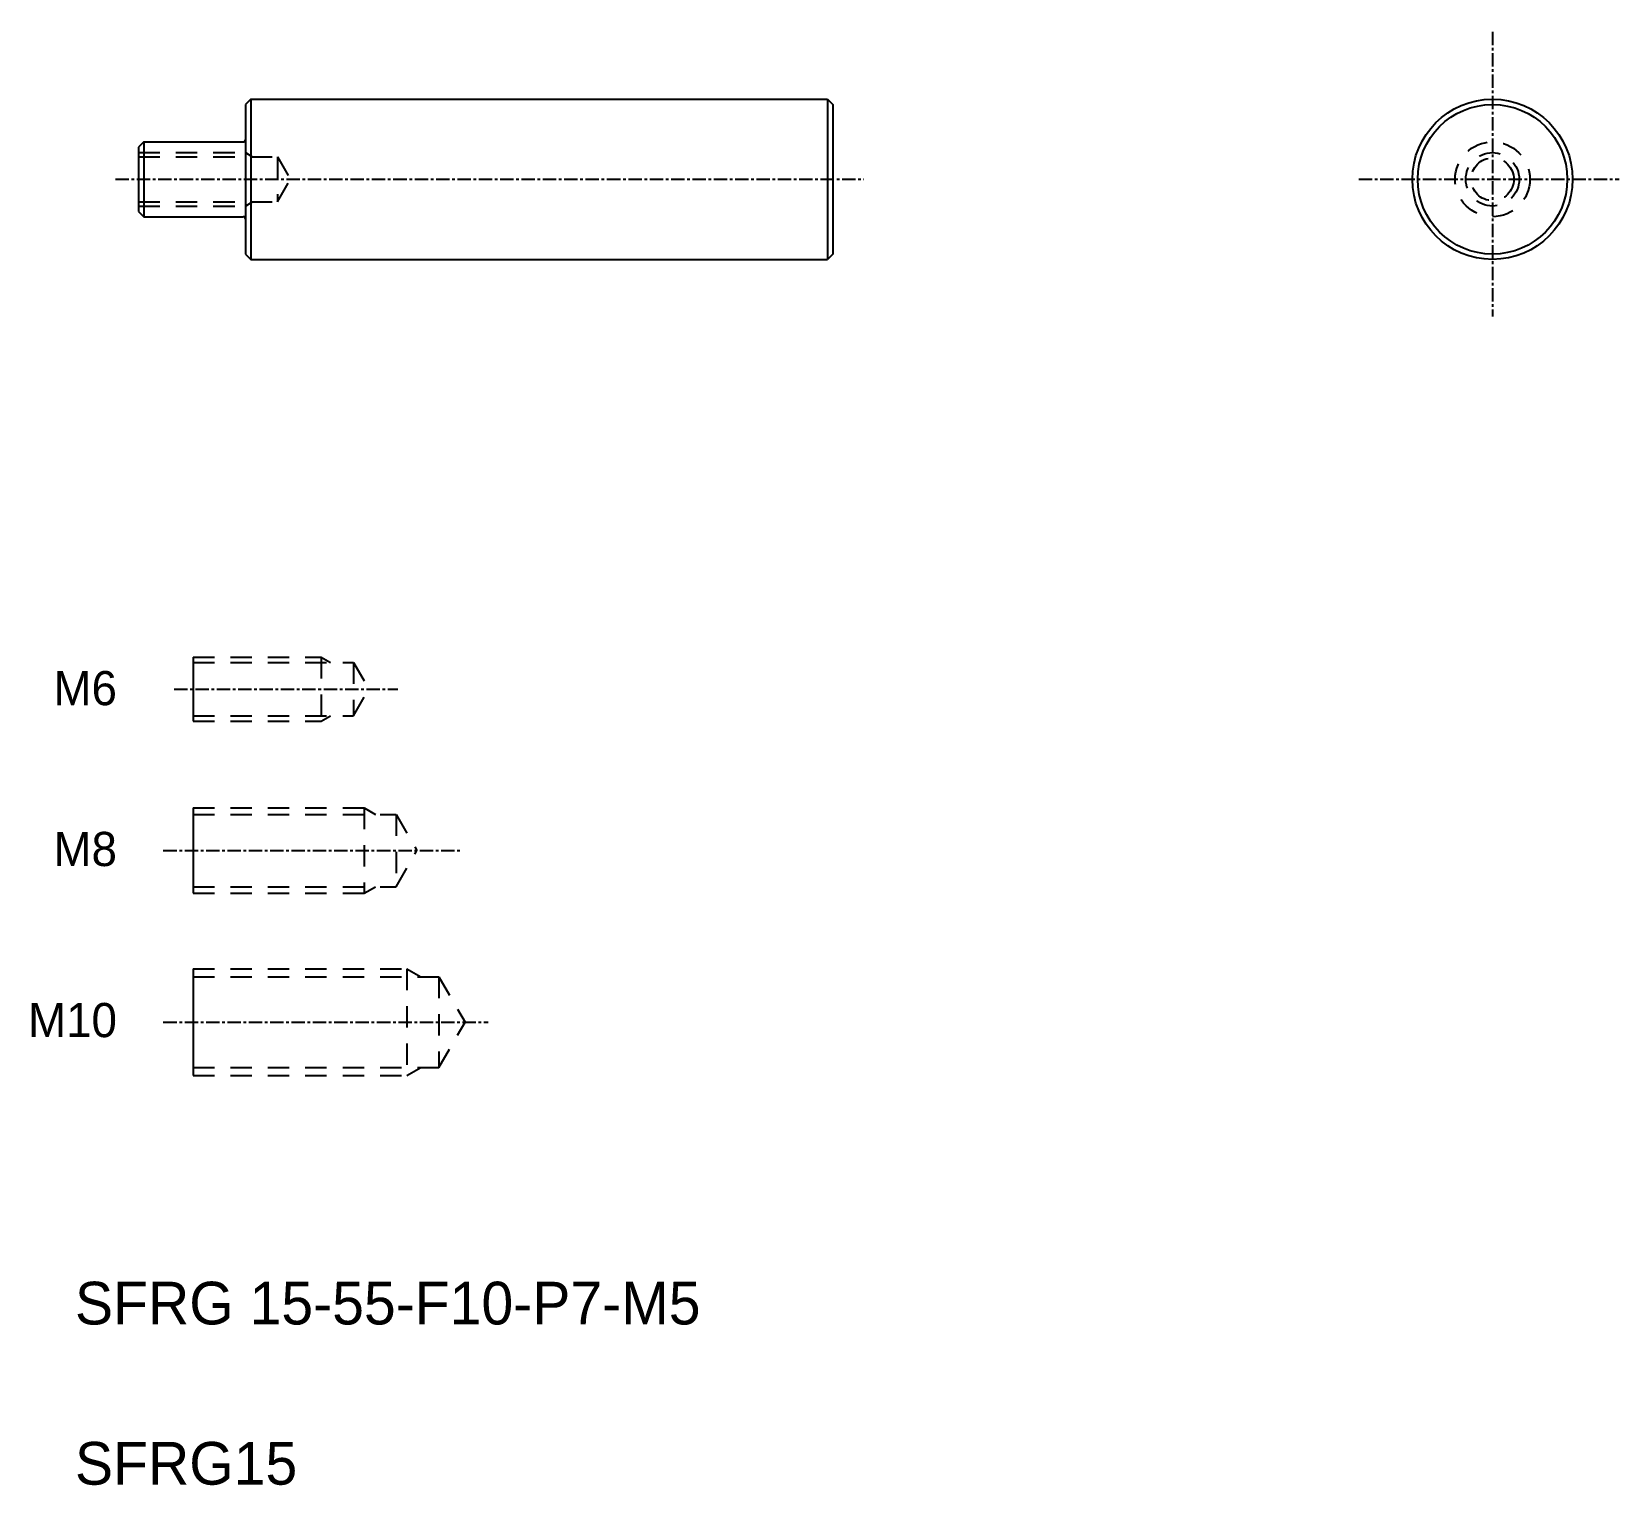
# Model space of a CAD drawing. Extents: x 49 to 197, y 84 to 220.
import ezdxf
from ezdxf.enums import TextEntityAlignment as Align

# ---------------------------------------------------------------- set-up
doc = ezdxf.new("R2010")
doc.units = 0
doc.linetypes.add('CENTER', pattern=[2, 1.25, -0.25, 0.25, -0.25])
doc.linetypes.add('DASHED', pattern=[3.5, 2, -1.5])
doc.layers.get('0').update_dxf_attribs({"linetype": 'CONTINUOUS'})
doc.layers.add('CENTER', color=1, linetype='CENTER')

msp = doc.modelspace()

# ---------------------------------------------------------------- linework, layer by layer
at = {"color": 7, "linetype": 'CONTINUOUS'}
for p, q in [((69.39, 213.34), (68.89, 212.84)), ((68.89, 212.84), (68.89, 198.84)), ((69.39, 213.34), (123.39, 213.34)), ((69.39, 213.34), (69.39, 198.34)), ((123.39, 213.34), (123.39, 198.34)), ((123.39, 213.34), (123.89, 212.84)), ((123.89, 212.84), (123.89, 198.84)), ((59.39, 209.34), (58.89, 208.84)), ((58.89, 208.84), (58.89, 202.84)), ((59.39, 209.34), (68.69, 209.34)), ((59.39, 209.34), (59.39, 202.34)), ((58.89, 202.84), (59.39, 202.34)), ((59.39, 202.34), (68.69, 202.34)), ((68.89, 198.84), (69.39, 198.34)), ((69.39, 198.34), (123.39, 198.34)), ((123.89, 198.84), (123.39, 198.34)), ((64, 161.11), (64, 155.11)), ((64, 146.99), (64, 138.99)), ((64, 131.92), (64, 121.92))]:
    msp.add_line(p, q, dxfattribs=at)
at = {"color": 3, "linetype": 'DASHED'}
for p, q in [((58.89, 208.34), (68.89, 208.34)), ((68.89, 208.34), (68.89, 203.34)), ((68.89, 208.34), (69.49, 207.99)), ((58.89, 207.94), (71.89, 207.94)), ((71.89, 207.94), (71.89, 203.74)), ((71.89, 207.94), (73.1, 205.84)), ((71.89, 203.74), (73.1, 205.84)), ((58.89, 203.74), (71.89, 203.74)), ((68.89, 203.34), (69.49, 203.69)), ((58.89, 203.34), (68.89, 203.34)), ((64, 161.11), (76, 161.11)), ((64, 160.61), (79, 160.61)), ((76, 161.11), (76, 155.11)), ((76, 161.11), (76.86, 160.61)), ((79, 160.61), (79, 155.61)), ((79, 160.61), (80.44, 158.11)), ((79, 155.61), (80.44, 158.11)), ((64, 155.61), (79, 155.61)), ((64, 155.11), (76, 155.11)), ((76, 155.11), (76.86, 155.61)), ((64, 146.99), (80, 146.99)), ((64, 146.36), (83, 146.36)), ((80, 146.99), (80, 138.99)), ((80, 146.99), (81.08, 146.36)), ((83, 146.36), (83, 139.61)), ((83, 146.36), (84.95, 142.99)), ((83, 139.61), (84.95, 142.99)), ((64, 139.61), (83, 139.61)), ((64, 138.99), (80, 138.99)), ((80, 138.99), (81.08, 139.61)), ((64, 131.92), (84, 131.92)), ((64, 131.17), (87, 131.17)), ((84, 131.92), (84, 121.92)), ((84, 131.92), (85.3, 131.17)), ((87, 131.17), (87, 122.67)), ((87, 131.17), (89.45, 126.92)), ((87, 122.67), (89.45, 126.92)), ((64, 122.67), (87, 122.67)), ((64, 121.92), (84, 121.92)), ((84, 121.92), (85.3, 122.67))]:
    msp.add_line(p, q, dxfattribs=at)
for p, q in [((61.71, 209.34), (61.71, 209.34)), ((64.04, 209.34), (64.04, 209.34))]:
    msp.add_line(p, q)
for radius in [7.5, 7]:
    msp.add_circle((185.63, 205.84), radius)
for radius in [3.5, 2.5, 2]:
    msp.add_circle((185.63, 205.84), radius, dxfattribs=at)
at = {"color": 7, "linetype": 'CONTINUOUS'}
for centre, start, end in [((68.69, 209.54), 270, 0), ((68.69, 202.14), 0, 90)]:
    msp.add_arc(centre, 0.2, start, end, dxfattribs=at)
at = {"layer": 'CENTER', "color": 1, "linetype": 'CENTER'}
for p, q in [((185.63, 219.66), (185.63, 193)), ((56.74, 205.84), (126.78, 205.84)), ((173.12, 205.84), (197.49, 205.84)), ((62.22, 158.11), (83.15, 158.11)), ((61.21, 142.99), (89.11, 142.99)), ((61.21, 126.92), (91.62, 126.92))]:
    msp.add_line(p, q, dxfattribs=at)

# ---------------------------------------------------------------- texts
at = {"color": 7, "linetype": 'CONTINUOUS'}
for s, p in [('M6', (56.87, 158.2)), ('M8', (56.87, 143.14)), ('M10', (56.87, 127.12))]:
    msp.add_text(s, height=3.2, dxfattribs=at).set_placement(p, align=Align.MIDDLE_RIGHT)
for s, p in [('SFRG 15-55-F10-P7-M5', (52.94, 98.62)), ('SFRG15', (52.94, 83.62))]:
    msp.add_text(s, height=4).set_placement(p)

doc.saveas('drawing.dxf')
